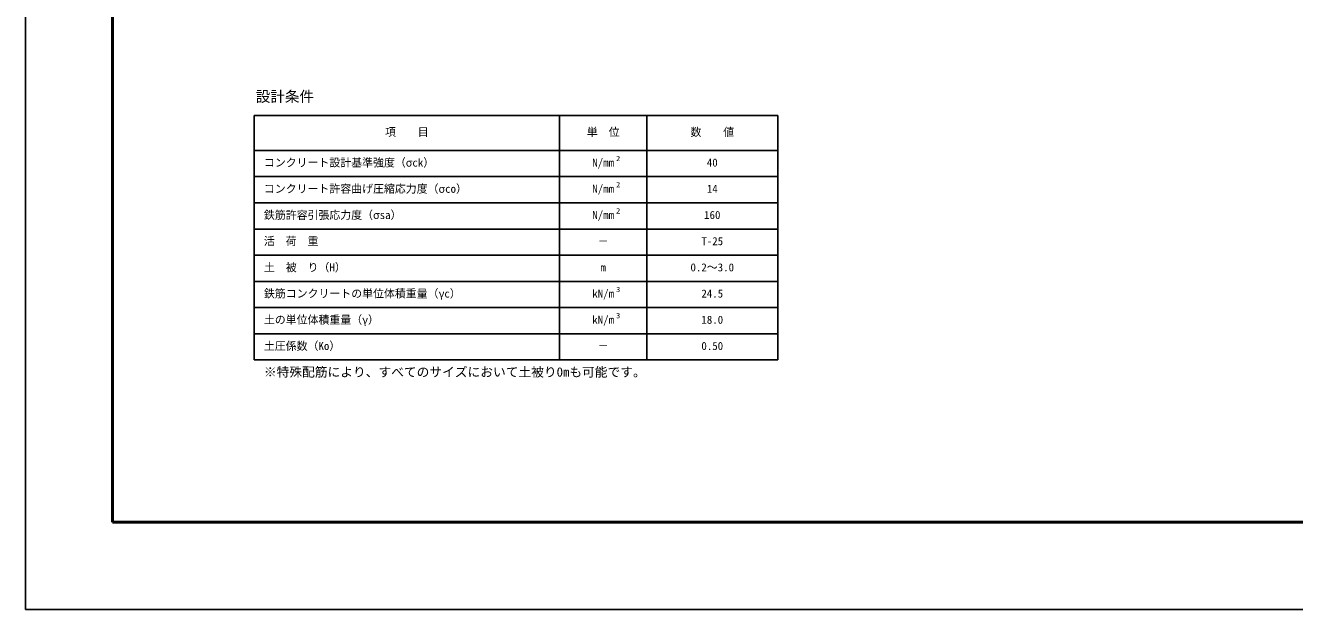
# Model space of a CAD drawing. Units: millimetres, scale not verified. Extents: x -50400 to 50400, y -17820 to 17820.
# Drawn here: x -50400 to -32950, y -17820 to -9791 of the extents above; entities that cross this region are included whole.
import ezdxf
from ezdxf.enums import TextEntityAlignment as Align

# ---------------------------------------------------------------- set-up
doc = ezdxf.new("R2010")
doc.units = ezdxf.units.MM
doc.header["$LTSCALE"] = 60
for name, color, linetype, lineweight in [('0-1_Defpoints', 5, 'Continuous', 25), ('0-3_HYO', 3, 'Continuous', 25), ('0-7_TXT', 7, 'Continuous', 25), ('0-8_WAKU', 3, 'Continuous', 25)]:
    doc.layers.add(name, color=color, linetype=linetype, lineweight=lineweight)
doc.styles.add('ＭＳ ゴシック', font='')
doc.styles.get('ＭＳ ゴシック').set_extended_font_data('MS Gothic')

msp = doc.modelspace()

# ---------------------------------------------------------------- linework, layer by layer
at = {"layer": '0-1_Defpoints'}
msp.add_lwpolyline([(-50400, -17820), (0, -17820), (0, 17820), (-50400, 17820)], close=True, dxfattribs=at)
at = {"layer": '0-3_HYO'}
for p, q in [((-47255.9, -11029.41), (-40055.9, -11029.41)), ((-47255.9, -11029.41), (-47255.9, -14389.41)), ((-43055.9, -11029.41), (-43055.9, -14389.41)), ((-41855.9, -11029.41), (-41855.9, -14389.41)), ((-40055.9, -11029.41), (-40055.9, -14389.41)), ((-47255.9, -11509.41), (-40055.9, -11509.41)), ((-47255.9, -11869.41), (-40055.9, -11869.41)), ((-47255.9, -12229.41), (-40055.9, -12229.41)), ((-47255.9, -12589.41), (-40055.9, -12589.41)), ((-47255.9, -12949.41), (-40055.9, -12949.41)), ((-47255.9, -13309.41), (-40055.9, -13309.41)), ((-47255.9, -13669.41), (-40055.9, -13669.41)), ((-47255.9, -14029.41), (-40055.9, -14029.41)), ((-47255.9, -14389.41), (-40055.9, -14389.41))]:
    msp.add_line(p, q, dxfattribs=at)
at = {"layer": '0-8_WAKU', "lineweight": 50}
msp.add_lwpolyline([(-49200, -16620), (-1200, -16620), (-1200, 16620), (-49200, 16620)], close=True, dxfattribs=at)

# ---------------------------------------------------------------- texts
at = {"layer": '0-7_TXT', "style": 'ＭＳ ゴシック'}
for s, height, p in [('設計条件', 146.6, (-47231.9, -10885.41)), ('項\u3000\u3000目', 110, (-45455.9, -11344.41)), ('単\u3000位', 110, (-42680.9, -11344.41)), ('数\u3000\u3000値', 110, (-41255.9, -11344.41)), ('コンクリート設計基準強度（σck）', 110, (-47120.64, -11764.41)), ('N/mm', 110, (-42605.9, -11764.41)), ('2', 73.31, (-42278.26, -11678.26)), ('40', 110, (-41030.9, -11764.41)), ('コンクリート許容曲げ圧縮応力度（σco）', 110, (-47120.64, -12124.41)), ('N/mm', 110, (-42605.9, -12124.41)), ('2', 73.31, (-42278.26, -12038.26)), ('14', 110, (-41030.9, -12124.41)), ('鉄筋許容引張応力度（σsa）', 110, (-47120.64, -12484.41)), ('N/mm', 110, (-42605.9, -12484.41)), ('2', 73.31, (-42278.26, -12398.26)), ('160', 110, (-41068.4, -12484.41)), ('活\u3000荷\u3000重', 110, (-47120.64, -12844.41)), ('T-25', 110, (-41105.9, -12844.41)), ('－', 110, (-42530.9, -12844.41)), ('土\u3000被\u3000り（H）', 110, (-47120.64, -13204.41)), ('0.2～3.0', 110, (-41255.9, -13204.41)), ('m', 110, (-42493.4, -13204.41)), ('鉄筋コンクリートの単位体積重量（γc）', 110, (-47120.64, -13564.41)), ('kN/m', 110, (-42605.9, -13564.41)), ('3', 73.31, (-42278.26, -13478.26)), ('24.5', 110, (-41105.9, -13564.41)), ('土の単位体積重量（γ）', 110, (-47120.64, -13924.41)), ('kN/m', 110, (-42605.9, -13924.41)), ('3', 73.31, (-42278.26, -13838.26)), ('18.0', 110, (-41105.9, -13924.41)), ('土圧係数（Ko）', 110, (-47120.64, -14284.41)), ('－', 110, (-42530.9, -14284.41)), ('0.50', 110, (-41105.9, -14284.41)), ('※特殊配筋により、すべてのサイズにおいて土被り0mも可能です。', 128.3, (-47120.64, -14656.91))]:
    msp.add_text(s, height=height, dxfattribs=at).set_placement(p, align=Align.BOTTOM_LEFT)

doc.saveas('drawing.dxf')
